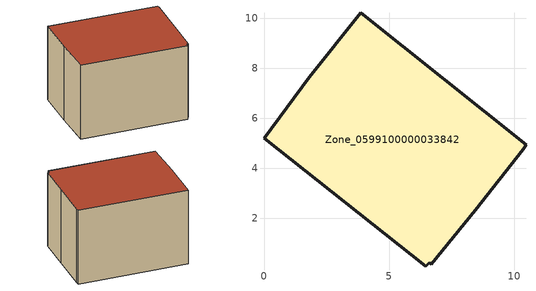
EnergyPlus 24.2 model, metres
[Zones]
Zone_0599100000033842
 floor ground (C_G): 10.38,4.75 8.45,2.33 6.7,0.16 6.61,0.23 6.48,0.07 0,5.21 1.81,7.65 3.87,10.23 10.48,4.95 z0.35
 wall outside (C_F): 3.87,10.23 1.81,7.65 0,5.21 6.48,0.07 6.61,0.23 6.7,0.16 8.45,2.33 10.38,4.75 10.48,4.95 3.87,10.23 z0.35:6.38
 roof outside (C_R): 10.38,4.75 10.48,4.95 3.87,10.23 1.81,7.65 0,5.21 6.48,0.07 6.61,0.23 6.7,0.16 8.45,2.33 z6.38
[BUILDING]
Pand.0599100000033842: North Axis=0; Terrain=City; Loads Convergence Tolerance Value=0.04; Temperature Convergence Tolerance Value=0.4; Solar Distribution=FullExterior; Maximum Number of Warmup Days=25; Minimum Number of Warmup Days=1
[Site:Location]
Rotterdam.The.Hague.AP_ZH_NLD Design_Conditions: Latitude=51.96; Longitude=4.45; Time Zone=1; Elevation=-4.5
[SITE:GROUNDTEMPERATURE:BUILDINGSURFACE]
18, 18, 18, 18, 18, 18, 18, 18, 18, 18, 18, 18
[MATERIAL] Thermal Absorptance=0.9; Solar Absorptance=0.7; Visible Absorptance=0.7
Name | Roughness | Thickness | Conductivity | Density | Specific Heat
G.TC.1946-1964 | MediumSmooth | 0.15 | 1 | 540 | 1210
F.TC.1946-1964 | Rough | 0.3 | 0.857143 | 1920 | 840
R.TC.1946-1964 | MediumRough | 0.2 | 0.235294 | 1500 | 1000
[CONSTRUCTION]
C_G: G.TC.1946-1964
C_F: F.TC.1946-1964
C_R: R.TC.1946-1964
[ZONE]
Zone_0599100000033842: Type=1; Multiplier=1; Ceiling Height=Autocalculate; Volume=Autocalculate; Floor Area=autocalculate; Part of Total Floor Area=Yes
[ZONEINFILTRATION:DESIGNFLOWRATE]
Infil_Zone_0599100000033842: Zone or ZoneList or Space or SpaceList=Zone_0599100000033842; Schedule=AlwaysOn; Design Flow Rate Calculation Method=Flow/Area; Flow Rate per Floor Area=0.003; Constant Term Coefficient=1; Temperature Term Coefficient=0; Velocity Term Coefficient=0; Velocity Squared Term Coefficient=0
[HVACTEMPLATE:ZONE:IDEALLOADSAIRSYSTEM]
Zone_0599100000033842: Maximum Heating Supply Air Temperature=50; Minimum Cooling Supply Air Temperature=13; Maximum Heating Supply Air Humidity Ratio=0.0156; Minimum Cooling Supply Air Humidity Ratio=0.0077; Heating Limit=NoLimit; Cooling Limit=NoLimit; Dehumidification Control Type=ConstantSensibleHeatRatio; Cooling Sensible Heat Ratio=0.7; Dehumidification Setpoint=60; Humidification Control Type=None; Humidification Setpoint=30; Outdoor Air Method=None; Outdoor Air Flow Rate per Person=0.00944; Outdoor Air Flow Rate per Zone Floor Area=0; Outdoor Air Flow Rate per Zone=0; Demand Controlled Ventilation Type=None; Outdoor Air Economizer Type=NoEconomizer; Heat Recovery Type=None; Sensible Heat Recovery Effectiveness=0.7; Latent Heat Recovery Effectiveness=0.65
[ZONECONTROL:THERMOSTAT]
ThermostatControl_Zone_0599100000033842: Zone or ZoneList=Zone_0599100000033842; Control Type Schedule=DualSetpointControlType; Control 1=Thermostat_Zone_0599100000033842; Temperature Difference Between Cutout And Setpoint=0
[THERMOSTATSETPOINT:DUALSETPOINT]
Thermostat_Zone_0599100000033842: Heating Setpoint Temperature Schedule=HeatingSetpoint_Zone_0599100000033842; Cooling Setpoint Temperature Schedule=CoolingSetpoint_Zone_0599100000033842
[SCHEDULE:COMPACT]
HeatingSetpoint_Zone_0599100000033842: Through: 12/31, For: AllDays, Until: 24:00, 21
CoolingSetpoint_Zone_0599100000033842: Through: 12/31, For: AllDays, Until: 24:00, 24
DualSetpointControlType: Through: 12/31, For: AllDays, Until: 24:00, 4
AlwaysOn: Through: 12/31, For: AllDays, Until: 24:00, 1
